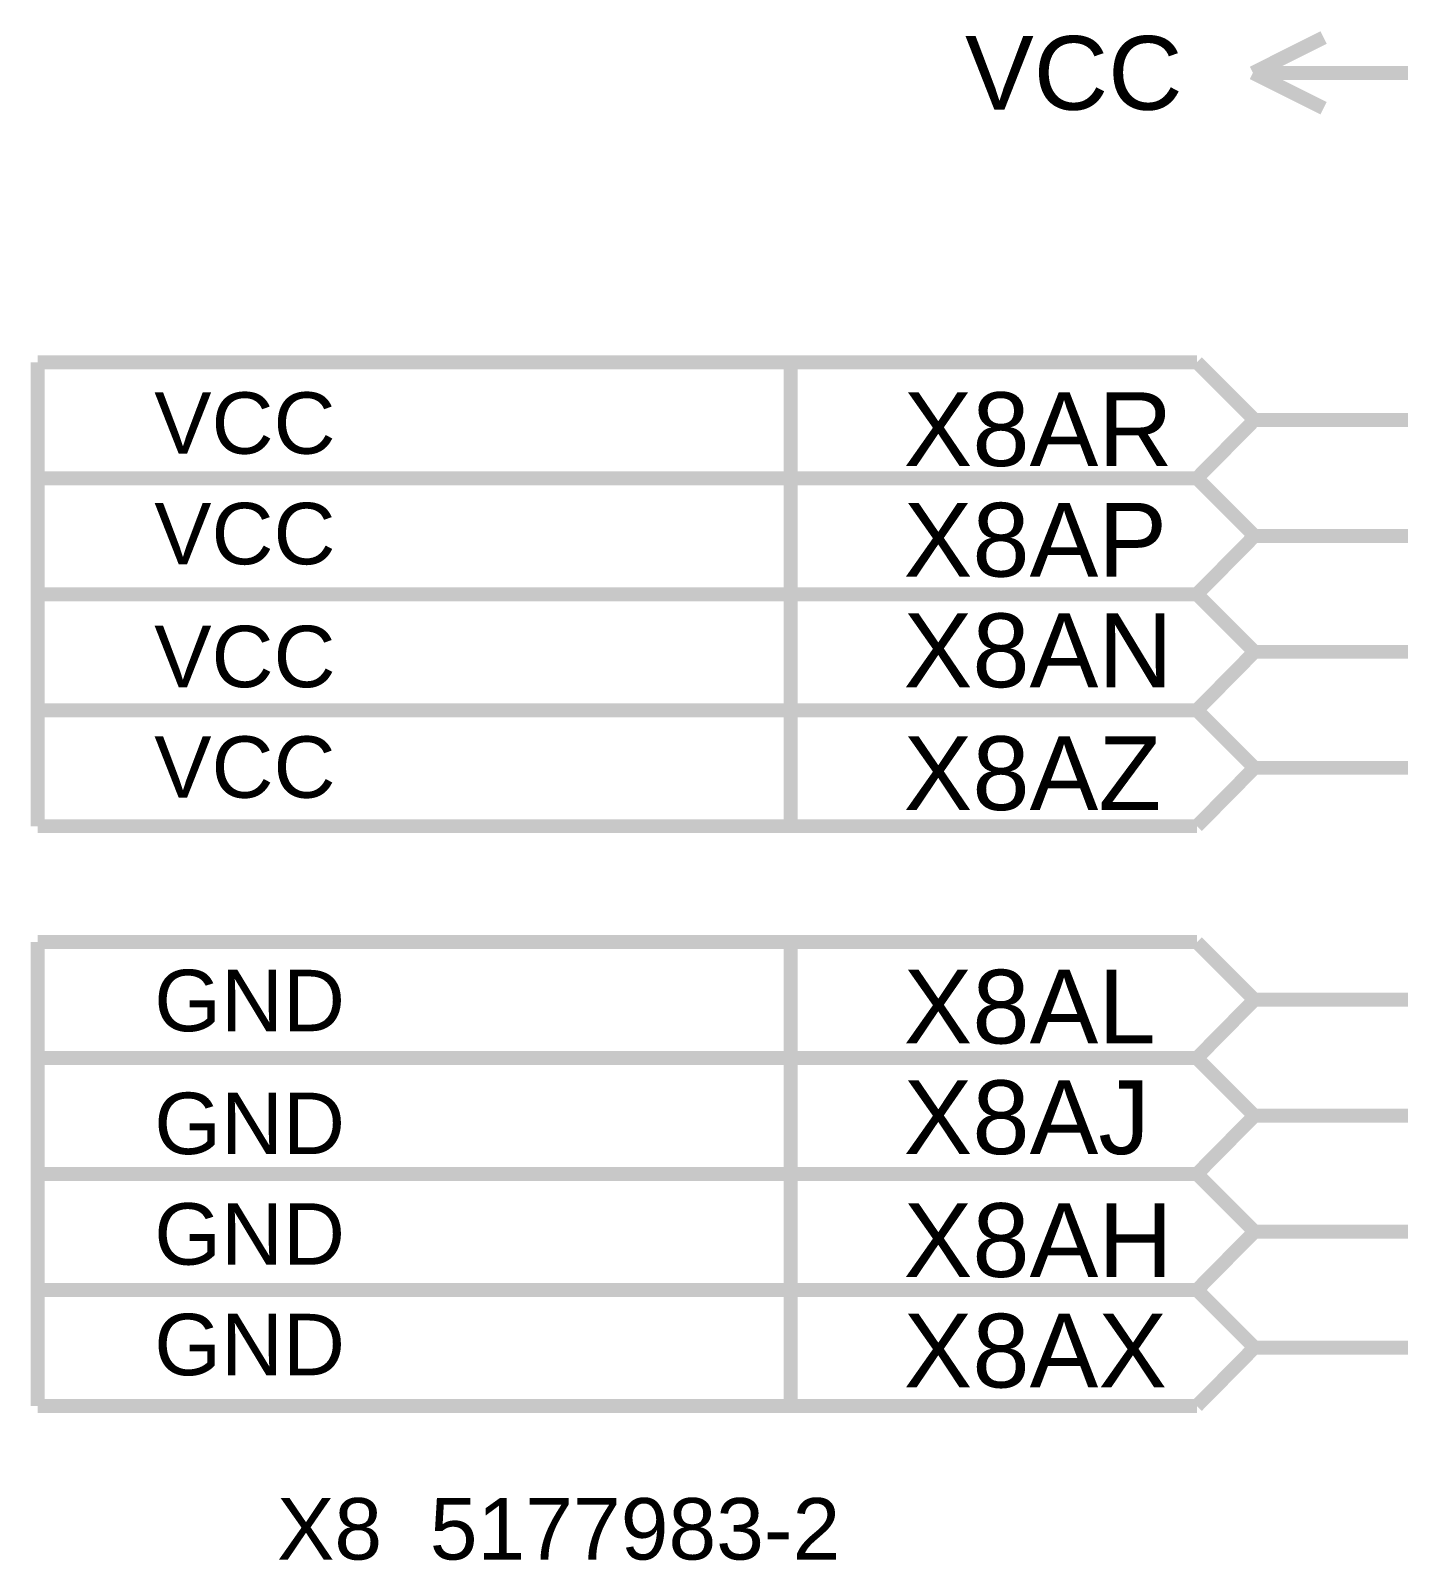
# Model space of a CAD drawing. Header units: millimetres. Extents: x -2024 to 917, y -725 to 13.
# Drawn here: x -1735.4 to -1705.91, y -663.75 to -630.77 of the extents above; entities that cross this region are included whole.
import ezdxf

# ---------------------------------------------------------------- set-up
doc = ezdxf.new("R2010")
doc.units = ezdxf.units.MM
doc.styles.get("Standard").update_dxf_attribs({"font": 'arial.ttf'})

msp = doc.modelspace()

# ---------------------------------------------------------------- linework, layer by layer
at = {"color": 7, "const_width": 0.3}
for points in [[(-1709.047, -631.678), (-1707.525, -630.916)], [(-1709.047, -631.678), (-1707.525, -632.439)], [(-1706.515, -631.678), (-1709.047, -631.678)], [(-1699.017, -639.162), (-1699.017, -631.678), (-1706.515, -631.678)], [(-1710.256, -637.92), (-1735.248, -637.92)], [(-1735.248, -637.92), (-1735.248, -640.421)], [(-1719.011, -637.92), (-1719.011, -640.421)], [(-1709.014, -639.162), (-1710.256, -637.92)], [(-1710.256, -640.421), (-1709.014, -639.162)], [(-1709.014, -639.162), (-1706.515, -639.162)], [(-1706.515, -639.162), (-1699.017, -639.162), (-1699.017, -641.663), (-1699.017, -644.163), (-1699.017, -646.663), (-1706.515, -646.663)], [(-1710.256, -640.421), (-1735.248, -640.421)], [(-1735.248, -640.421), (-1735.248, -642.921)], [(-1735.248, -640.421), (-1710.256, -640.421)], [(-1719.011, -640.421), (-1719.011, -642.921)], [(-1709.014, -641.663), (-1710.256, -640.421)], [(-1710.256, -642.921), (-1709.014, -641.663)], [(-1709.014, -641.663), (-1706.515, -641.663)], [(-1706.515, -641.663), (-1699.017, -641.663)], [(-1710.256, -642.921), (-1735.248, -642.921)], [(-1735.248, -642.921), (-1735.248, -645.422)], [(-1735.248, -642.921), (-1710.256, -642.921)], [(-1719.011, -642.921), (-1719.011, -645.422)], [(-1709.014, -644.163), (-1710.256, -642.921)], [(-1710.256, -645.422), (-1709.014, -644.163)], [(-1709.014, -644.163), (-1706.515, -644.163)], [(-1706.515, -644.163), (-1699.017, -644.163)], [(-1735.248, -645.422), (-1710.256, -645.422)], [(-1710.256, -645.422), (-1735.248, -645.422)], [(-1735.248, -645.422), (-1735.248, -647.922)], [(-1719.011, -645.422), (-1719.011, -647.922)], [(-1709.014, -646.663), (-1710.256, -645.422)], [(-1710.256, -647.922), (-1709.014, -646.663)], [(-1709.014, -646.663), (-1706.515, -646.663)], [(-1735.248, -647.922), (-1710.256, -647.922)], [(-1710.256, -650.422), (-1735.248, -650.422)], [(-1735.248, -650.422), (-1735.248, -652.923)], [(-1719.011, -650.422), (-1719.011, -652.923)], [(-1709.014, -651.664), (-1710.256, -650.422)], [(-1710.256, -652.923), (-1709.014, -651.664)], [(-1709.014, -651.664), (-1706.515, -651.664)], [(-1706.515, -651.664), (-1699.017, -651.664), (-1699.017, -654.165), (-1699.017, -656.665), (-1699.017, -659.165), (-1699.017, -661.666)], [(-1710.256, -652.923), (-1735.248, -652.923)], [(-1735.248, -652.923), (-1735.248, -655.423)], [(-1735.248, -652.923), (-1710.256, -652.923)], [(-1719.011, -652.923), (-1719.011, -655.423)], [(-1709.014, -654.165), (-1710.256, -652.923)], [(-1710.256, -655.423), (-1709.014, -654.165)], [(-1709.014, -654.165), (-1706.515, -654.165)], [(-1706.515, -654.165), (-1699.017, -654.165)], [(-1710.256, -655.423), (-1735.248, -655.423)], [(-1735.248, -655.423), (-1735.248, -657.924)], [(-1735.248, -655.423), (-1710.256, -655.423)], [(-1719.011, -655.423), (-1719.011, -657.924)], [(-1709.014, -656.665), (-1710.256, -655.423)], [(-1710.256, -657.924), (-1709.014, -656.665)], [(-1709.014, -656.665), (-1706.515, -656.665)], [(-1706.515, -656.665), (-1699.017, -656.665)], [(-1735.248, -657.924), (-1710.256, -657.924)], [(-1710.256, -657.924), (-1735.248, -657.924)], [(-1735.248, -657.924), (-1735.248, -660.424)], [(-1719.011, -657.924), (-1719.011, -660.424)], [(-1709.014, -659.165), (-1710.256, -657.924)], [(-1710.256, -660.424), (-1709.014, -659.165)], [(-1709.014, -659.165), (-1706.515, -659.165)], [(-1706.515, -659.165), (-1699.017, -659.165)], [(-1735.248, -660.424), (-1710.256, -660.424)]]:
    msp.add_lwpolyline(points, dxfattribs=at)

# ---------------------------------------------------------------- texts
at = {"color": 7}
for s, height, p in [('VCC', 1.5897, (-1715.254, -632.473)), ('VCC', 1.3247, (-1732.732, -639.891)), ('X8AR', 1.5897, (-1716.578, -640.156)), ('VCC', 1.3247, (-1732.732, -642.275)), ('X8AP', 1.5897, (-1716.578, -642.54)), ('VCC', 1.3247, (-1732.732, -644.925)), ('X8AN', 1.5897, (-1716.578, -644.925)), ('VCC', 1.3247, (-1732.732, -647.309)), ('X8AZ', 1.5897, (-1716.578, -647.574)), ('GND', 1.3247, (-1732.732, -652.343)), ('X8AL', 1.5897, (-1716.578, -652.608)), ('X8AJ', 1.5897, (-1716.578, -654.993)), ('GND', 1.3247, (-1732.732, -654.993)), ('GND', 1.3247, (-1732.732, -657.377)), ('X8AH', 1.5897, (-1716.578, -657.642)), ('GND', 1.3247, (-1732.732, -659.762)), ('X8AX', 1.5897, (-1716.578, -660.026)), ('X8  5177983-2', 1.32471, (-1730.084, -663.736))]:
    msp.add_text(s, height=height, dxfattribs=at).set_placement(p)

doc.saveas('drawing.dxf')
